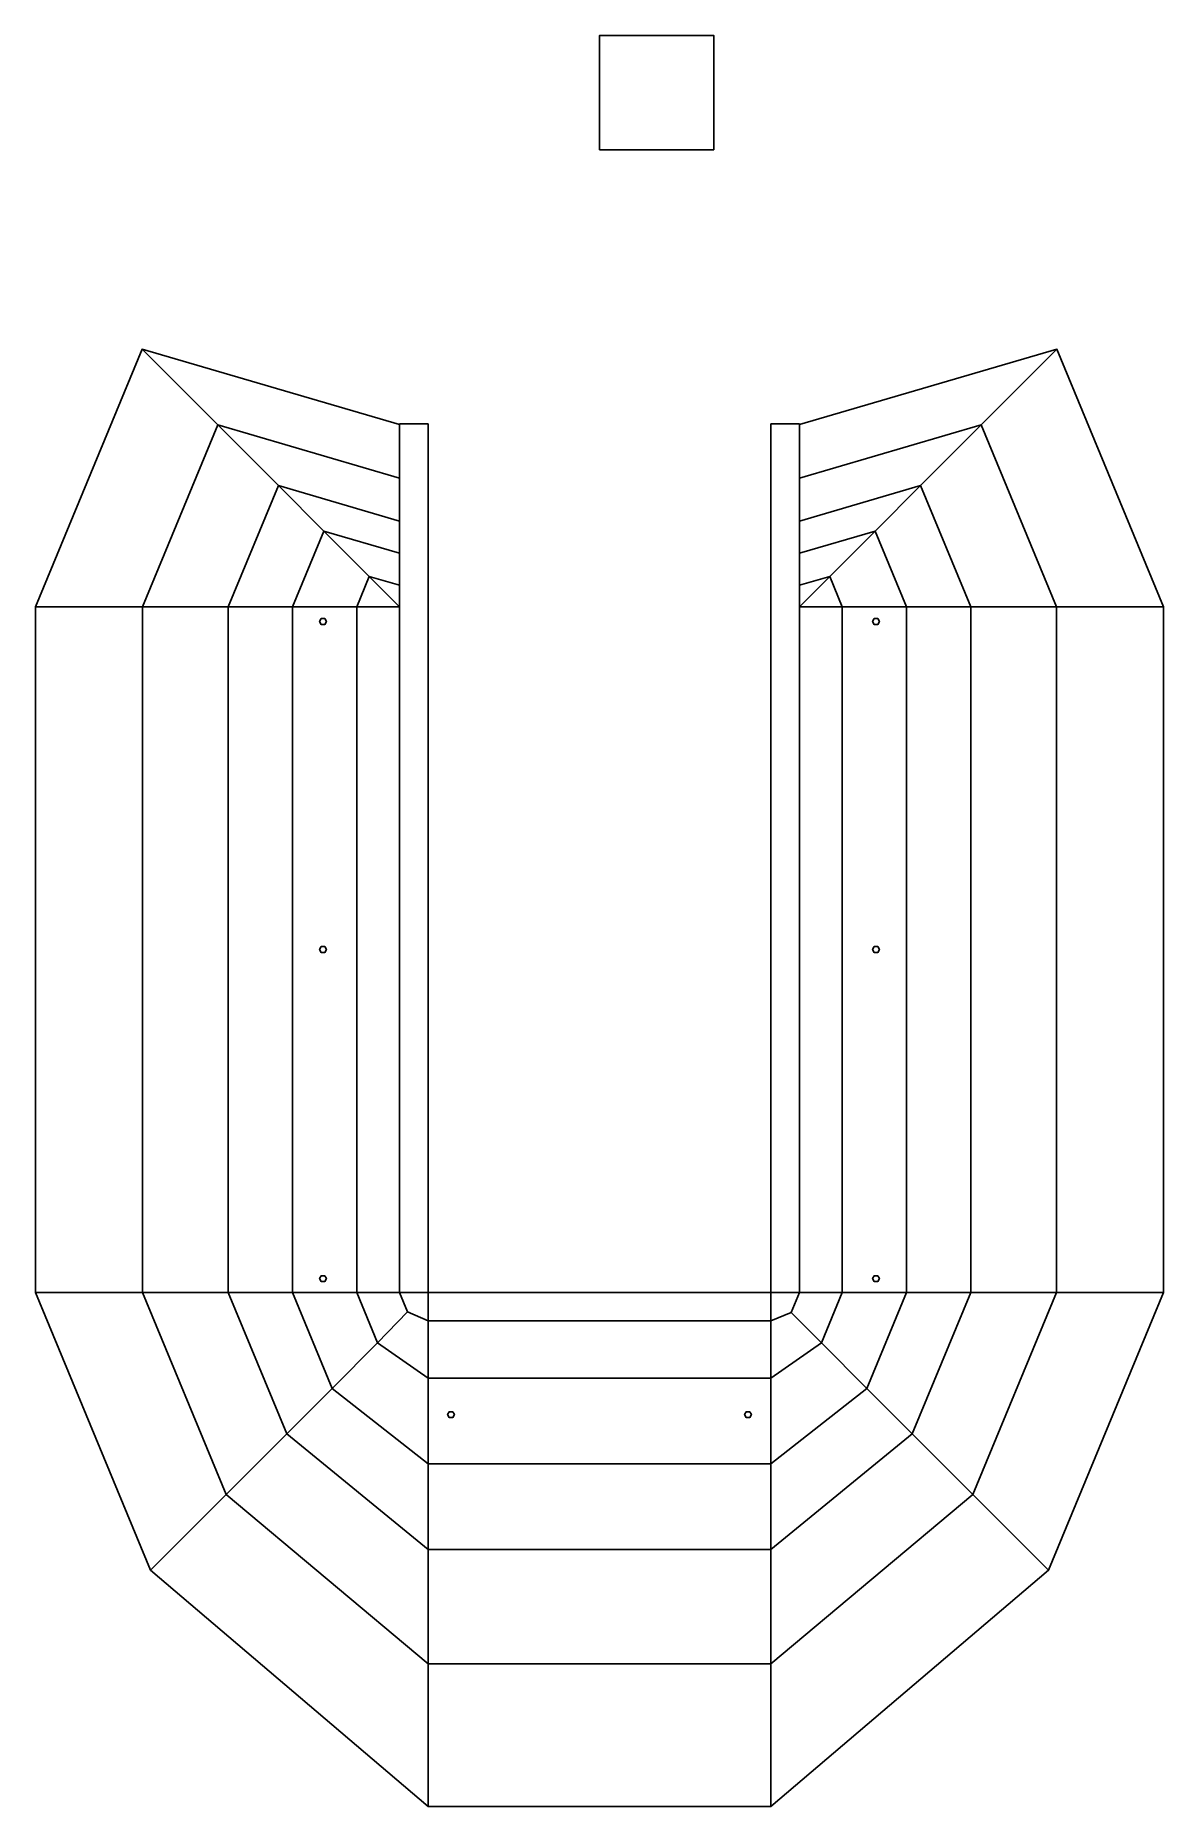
# Model space of a CAD drawing. Header units: millimetres. Extents: x -4.9 to 4.9, y -7.5 to 8.
import ezdxf

# ---------------------------------------------------------------- set-up
doc = ezdxf.new("R2010")
doc.units = ezdxf.units.MM
doc.layers.add('tent', color=3, linetype='Continuous')

msp = doc.modelspace()

# ---------------------------------------------------------------- linework, layer by layer
for points in [[(1, 8, -1), (1, 8, -2), (0, 8, -2), (0, 8, -1)], [(1, 8, -2), (1, 7, -2), (0, 7, -2), (0, 8, -2)], [(0, 8, -2), (0, 7, -2), (0, 7, -1), (0, 8, -1)], [(0, 8, -1), (0, 7, -1), (1, 7, -1), (1, 8, -1)], [(1, 7, -1), (1, 7, -2), (1, 8, -2), (1, 8, -1)], [(0, 7, -1), (0, 7, -2), (1, 7, -2), (1, 7, -1)], [(-4.938, 3), (-4, 3, 0.73), (-3.341, 4.591, 0.73), (-4.004, 5.254)], [(-4.004, 5.254), (-3.341, 4.591, 0.73), (-1.75, 4.125, 0.72), (-1.75, 4.594)], [(1.75, 4.594), (1.75, 4.125, 0.72), (3.341, 4.591, 0.73), (4.004, 5.254)], [(4.004, 5.254), (3.341, 4.591, 0.73), (4, 3, 0.73), (4.937, 3)], [(-4, 3, 0.73), (-3.25, 3, 1.562), (-2.811, 4.061, 1.562), (-3.341, 4.591, 0.73)], [(-3.341, 4.591, 0.73), (-2.811, 4.061, 1.562), (-1.75, 3.75, 1.41), (-1.75, 4.125, 0.72)], [(-1.5, 4.6, 1.75), (-1.75, 4.6, 1.75), (-1.75, -3, 1.75), (-1.5, -3, 1.75)], [(-1.5, 4.6, 1.75), (-1.5, 4.6), (-1.75, 4.6), (-1.75, 4.6, 1.75)], [(-1.75, 4.6, 1.75), (-1.75, 4.6), (-1.75, 4.594), (-1.75, 4.125, 0.72)], [(-1.75, 4.6, 1.75), (-1.75, 4.125, 0.72), (-1.75, 4.125, 0.72), (-1.75, 3.75, 1.41)], [(-1.75, 4.6, 1.75), (-1.75, 3.75, 1.41), (-1.75, 3.75, 1.41), (-1.75, 3.469, 1.75)], [(-1.5, -3, 1.75), (-1.5, -3), (-1.5, 4.6), (-1.5, 4.6, 1.75)], [(1.5, 4.6, 1.75), (1.5, 4.6), (1.5, -3), (1.5, -3, 1.75)], [(1.75, 4.6, 1.75), (1.5, 4.6, 1.75), (1.5, -3, 1.75), (1.75, -3, 1.75)], [(1.75, 4.6, 1.75), (1.75, 4.6), (1.5, 4.6), (1.5, 4.6, 1.75)], [(1.75, 4.125, 0.72), (1.75, 4.594), (1.75, 4.6), (1.75, 4.6, 1.75)], [(1.75, 3.75, 1.41), (1.75, 4.125, 0.72), (1.75, 4.6, 1.75), (1.75, 3.75, 1.41)], [(1.75, 3.469, 1.75), (1.75, 3.75, 1.41), (1.75, 4.6, 1.75), (1.75, 3.469, 1.75)], [(1.75, 4.125, 0.72), (1.75, 3.75, 1.41), (2.811, 4.061, 1.562), (3.341, 4.591, 0.73)], [(3.341, 4.591, 0.73), (2.811, 4.061, 1.562), (3.25, 3, 1.562), (4, 3, 0.73)], [(-3.25, 3, 1.562), (-2.688, 3, 1.938), (-2.413, 3.663, 1.938), (-2.811, 4.061, 1.562)], [(-2.811, 4.061, 1.562), (-2.413, 3.663, 1.938), (-1.75, 3.469, 1.75), (-1.75, 3.75, 1.41)], [(1.75, 3.75, 1.41), (1.75, 3.469, 1.75), (2.413, 3.663, 1.938), (2.811, 4.061, 1.562)], [(2.811, 4.061, 1.562), (2.413, 3.663, 1.938), (2.687, 3, 1.938), (3.25, 3, 1.563)], [(-2.688, 3, 1.938), (-2.125, 3, 1.938), (-2.015, 3.265, 1.938), (-2.413, 3.663, 1.938)], [(-2.413, 3.663, 1.938), (-2.015, 3.265, 1.938), (-1.75, 3.188, 1.75), (-1.75, 3.469, 1.75)], [(1.75, 3.469, 1.75), (1.75, 3.188, 1.75), (2.015, 3.265, 1.938), (2.413, 3.663, 1.938)], [(2.413, 3.663, 1.938), (2.015, 3.265, 1.938), (2.125, 3, 1.938), (2.687, 3, 1.938)], [(-2.125, 3, 1.938), (-1.75, 3, 1.75), (-1.75, 3, 1.75), (-2.015, 3.265, 1.938)], [(-2.015, 3.265, 1.938), (-1.75, 3, 1.75), (-1.75, 3, 1.75), (-1.75, 3.188, 1.75)], [(2.015, 3.265, 1.938), (1.75, 3, 1.75), (1.75, 3, 1.75), (2.125, 3, 1.938)], [(1.75, 3.188, 1.75), (1.75, 3, 1.75), (1.75, 3, 1.75), (2.015, 3.265, 1.938)], [(-4.938, -3), (-4, -3, 0.73), (-4, 3, 0.73), (-4.938, 3)], [(-4, -3, 0.73), (-3.25, -3, 1.562), (-3.25, 3, 1.562), (-4, 3, 0.73)], [(-3.25, -3, 1.562), (-2.688, -3, 1.938), (-2.688, 3, 1.938), (-3.25, 3, 1.562)], [(-2.688, -3, 1.938), (-2.125, -3, 1.938), (-2.125, 3, 1.938), (-2.688, 3, 1.938)], [(-2.125, -3, 1.938), (-1.75, -3, 1.75), (-1.75, 3, 1.75), (-2.125, 3, 1.938)], [(2.125, 3, 1.938), (1.75, 3, 1.75), (1.75, -3, 1.75), (2.125, -3, 1.938)], [(2.687, 3, 1.938), (2.125, 3, 1.938), (2.125, -3, 1.938), (2.687, -3, 1.938)], [(3.25, 3, 1.562), (2.687, 3, 1.938), (2.687, -3, 1.938), (3.25, -3, 1.562)], [(4, 3, 0.73), (3.25, 3, 1.562), (3.25, -3, 1.562), (4, -3, 0.73)], [(4.937, 3), (4, 3, 0.73), (4, -3, 0.73), (4.937, -3)], [(-3.931, -5.431), (-3.268, -4.768, 0.73), (-4, -3, 0.73), (-4.938, -3)], [(-3.268, -4.768, 0.73), (-2.737, -4.237, 1.562), (-3.25, -3, 1.562), (-4, -3, 0.73)], [(-2.737, -4.237, 1.562), (-2.34, -3.84, 1.938), (-2.688, -3, 1.938), (-3.25, -3, 1.562)], [(-2.34, -3.84, 1.938), (-1.942, -3.442, 1.938), (-2.125, -3, 1.938), (-2.688, -3, 1.938)], [(-1.942, -3.442, 1.938), (-1.68, -3.17, 1.75), (-1.75, -3, 1.75), (-2.125, -3, 1.938)], [(-1.5, -3.25, 1.75), (-1.5, -3, 1.75), (-1.75, -3, 1.75), (-1.68, -3.17, 1.75)], [(1.5, -3, 1.75), (1.5, -3), (-1.5, -3), (-1.5, -3, 1.75)], [(1.5, -3.25, 1.75), (1.5, -3, 1.75), (-1.5, -3, 1.75), (-1.5, -3.25, 1.75)], [(1.677, -3.177, 1.75), (1.75, -3, 1.75), (1.5, -3, 1.75), (1.5, -3.25, 1.75)], [(2.125, -3, 1.938), (1.75, -3, 1.75), (1.677, -3.177, 1.75), (1.942, -3.442, 1.938)], [(2.687, -3, 1.938), (2.125, -3, 1.938), (1.942, -3.442, 1.938), (2.34, -3.84, 1.938)], [(3.25, -3, 1.562), (2.687, -3, 1.938), (2.34, -3.84, 1.938), (2.737, -4.237, 1.562)], [(4, -3, 0.73), (3.25, -3, 1.562), (2.737, -4.237, 1.562), (3.268, -4.768, 0.73)], [(4.937, -3), (4, -3, 0.73), (3.268, -4.768, 0.73), (3.931, -5.431)], [(-1.5, -3.75, 2.25), (-1.5, -3.25, 1.75), (-1.68, -3.17, 1.75), (-1.942, -3.442, 1.938)], [(1.5, -3.75, 2.25), (1.5, -3.25, 1.75), (-1.5, -3.25, 1.75), (-1.5, -3.75, 2.25)], [(1.942, -3.442, 1.938), (1.677, -3.177, 1.75), (1.5, -3.25, 1.75), (1.5, -3.75, 2.25)], [(-1.5, -4.5, 2.25), (-1.5, -3.75, 2.25), (-1.942, -3.442, 1.938), (-2.34, -3.84, 1.938)], [(2.34, -3.84, 1.938), (1.942, -3.442, 1.938), (1.5, -3.75, 2.25), (1.5, -4.5, 2.25)], [(-1.5, -5.25, 1.75), (-1.5, -4.5, 2.25), (-2.34, -3.84, 1.938), (-2.737, -4.237, 1.562)], [(1.5, -4.5, 2.25), (1.5, -3.75, 2.25), (-1.5, -3.75, 2.25), (-1.5, -4.5, 2.25)], [(2.737, -4.237, 1.562), (2.34, -3.84, 1.938), (1.5, -4.5, 2.25), (1.5, -5.25, 1.75)], [(-1.5, -6.25, 0.75), (-1.5, -5.25, 1.75), (-2.737, -4.237, 1.562), (-3.268, -4.768, 0.73)], [(3.268, -4.768, 0.73), (2.737, -4.237, 1.562), (1.5, -5.25, 1.75), (1.5, -6.25, 0.75)], [(1.5, -5.25, 1.75), (1.5, -4.5, 2.25), (-1.5, -4.5, 2.25), (-1.5, -5.25, 1.75)], [(-1.5, -7.5), (-1.5, -6.25, 0.75), (-3.268, -4.768, 0.73), (-3.931, -5.431)], [(3.931, -5.431), (3.268, -4.768, 0.73), (1.5, -6.25, 0.75), (1.5, -7.5)], [(1.5, -6.25, 0.75), (1.5, -5.25, 1.75), (-1.5, -5.25, 1.75), (-1.5, -6.25, 0.75)], [(1.5, -7.5), (1.5, -6.25, 0.75), (-1.5, -6.25, 0.75), (-1.5, -7.5)]]:
    msp.add_3dface(points)
at = {"layer": 'tent'}
for points in [[(-2.435, 2.896, 1.93), (-2.45, 2.87, 1.93), (-2.45, 2.87, 4), (-2.435, 2.896, 4)], [(-2.45, 2.87, 1.93), (-2.435, 2.844, 1.93), (-2.435, 2.844, 4), (-2.45, 2.87, 4)], [(-2.405, 2.896, 1.93), (-2.435, 2.896, 1.93), (-2.435, 2.896, 4), (-2.405, 2.896, 4)], [(-2.435, 2.844, 1.93), (-2.405, 2.844, 1.93), (-2.405, 2.844, 4), (-2.435, 2.844, 4)], [(-2.39, 2.87, 1.93), (-2.405, 2.896, 1.93), (-2.405, 2.896, 4), (-2.39, 2.87, 4)], [(-2.405, 2.844, 1.93), (-2.39, 2.87, 1.93), (-2.39, 2.87, 4), (-2.405, 2.844, 4)], [(2.405, 2.896, 1.93), (2.39, 2.87, 1.93), (2.39, 2.87, 4), (2.405, 2.896, 4)], [(2.39, 2.87, 1.93), (2.405, 2.844, 1.93), (2.405, 2.844, 4), (2.39, 2.87, 4)], [(2.435, 2.896, 1.93), (2.405, 2.896, 1.93), (2.405, 2.896, 4), (2.435, 2.896, 4)], [(2.405, 2.844, 1.93), (2.435, 2.844, 1.93), (2.435, 2.844, 4), (2.405, 2.844, 4)], [(2.45, 2.87, 1.93), (2.435, 2.896, 1.93), (2.435, 2.896, 4), (2.45, 2.87, 4)], [(2.435, 2.844, 1.93), (2.45, 2.87, 1.93), (2.45, 2.87, 4), (2.435, 2.844, 4)], [(-2.435, 0.026, 1.93), (-2.45, 0, 1.93), (-2.45, 0, 4), (-2.435, 0.026, 4)], [(-2.45, 0, 1.93), (-2.435, -0.026, 1.93), (-2.435, -0.026, 4), (-2.45, 0, 4)], [(-2.405, 0.026, 1.93), (-2.435, 0.026, 1.93), (-2.435, 0.026, 4), (-2.405, 0.026, 4)], [(-2.39, 0, 1.93), (-2.405, 0.026, 1.93), (-2.405, 0.026, 4), (-2.39, 0, 4)], [(-2.405, -0.026, 1.93), (-2.39, 0, 1.93), (-2.39, 0, 4), (-2.405, -0.026, 4)], [(2.405, 0.026, 1.93), (2.39, 0, 1.93), (2.39, 0, 4), (2.405, 0.026, 4)], [(2.39, 0, 1.93), (2.405, -0.026, 1.93), (2.405, -0.026, 4), (2.39, 0, 4)], [(2.435, 0.026, 1.93), (2.405, 0.026, 1.93), (2.405, 0.026, 4), (2.435, 0.026, 4)], [(2.45, 0, 1.93), (2.435, 0.026, 1.93), (2.435, 0.026, 4), (2.45, 0, 4)], [(2.435, -0.026, 1.93), (2.45, 0, 1.93), (2.45, 0, 4), (2.435, -0.026, 4)], [(-2.435, -0.026, 1.93), (-2.405, -0.026, 1.93), (-2.405, -0.026, 4), (-2.435, -0.026, 4)], [(2.405, -0.026, 1.93), (2.435, -0.026, 1.93), (2.435, -0.026, 4), (2.405, -0.026, 4)], [(-2.435, -2.854, 1.93), (-2.45, -2.88, 1.93), (-2.45, -2.88, 4), (-2.435, -2.854, 4)], [(-2.45, -2.88, 1.93), (-2.435, -2.906, 1.93), (-2.435, -2.906, 4), (-2.45, -2.88, 4)], [(-2.405, -2.854, 1.93), (-2.435, -2.854, 1.93), (-2.435, -2.854, 4), (-2.405, -2.854, 4)], [(-2.435, -2.906, 1.93), (-2.405, -2.906, 1.93), (-2.405, -2.906, 4), (-2.435, -2.906, 4)], [(-2.39, -2.88, 1.93), (-2.405, -2.854, 1.93), (-2.405, -2.854, 4), (-2.39, -2.88, 4)], [(-2.405, -2.906, 1.93), (-2.39, -2.88, 1.93), (-2.39, -2.88, 4), (-2.405, -2.906, 4)], [(2.405, -2.854, 1.93), (2.39, -2.88, 1.93), (2.39, -2.88, 4), (2.405, -2.854, 4)], [(2.39, -2.88, 1.93), (2.405, -2.906, 1.93), (2.405, -2.906, 4), (2.39, -2.88, 4)], [(2.435, -2.854, 1.93), (2.405, -2.854, 1.93), (2.405, -2.854, 4), (2.435, -2.854, 4)], [(2.405, -2.906, 1.93), (2.435, -2.906, 1.93), (2.435, -2.906, 4), (2.405, -2.906, 4)], [(2.45, -2.88, 1.93), (2.435, -2.854, 1.93), (2.435, -2.854, 4), (2.45, -2.88, 4)], [(2.435, -2.906, 1.93), (2.45, -2.88, 1.93), (2.45, -2.88, 4), (2.435, -2.906, 4)], [(-1.315, -4.044, 2.25), (-1.33, -4.07, 2.25), (-1.33, -4.07, 4), (-1.315, -4.044, 4)], [(-1.33, -4.07, 2.25), (-1.315, -4.096, 2.25), (-1.315, -4.096, 4), (-1.33, -4.07, 4)], [(-1.285, -4.044, 2.25), (-1.315, -4.044, 2.25), (-1.315, -4.044, 4), (-1.285, -4.044, 4)], [(-1.315, -4.096, 2.25), (-1.285, -4.096, 2.25), (-1.285, -4.096, 4), (-1.315, -4.096, 4)], [(-1.27, -4.07, 2.25), (-1.285, -4.044, 2.25), (-1.285, -4.044, 4), (-1.27, -4.07, 4)], [(-1.285, -4.096, 2.25), (-1.27, -4.07, 2.25), (-1.27, -4.07, 4), (-1.285, -4.096, 4)], [(1.285, -4.044, 2.25), (1.27, -4.07, 2.25), (1.27, -4.07, 4), (1.285, -4.044, 4)], [(1.27, -4.07, 2.25), (1.285, -4.096, 2.25), (1.285, -4.096, 4), (1.27, -4.07, 4)], [(1.315, -4.044, 2.25), (1.285, -4.044, 2.25), (1.285, -4.044, 4), (1.315, -4.044, 4)], [(1.285, -4.096, 2.25), (1.315, -4.096, 2.25), (1.315, -4.096, 4), (1.285, -4.096, 4)], [(1.33, -4.07, 2.25), (1.315, -4.044, 2.25), (1.315, -4.044, 4), (1.33, -4.07, 4)], [(1.315, -4.096, 2.25), (1.33, -4.07, 2.25), (1.33, -4.07, 4), (1.315, -4.096, 4)]]:
    msp.add_3dface(points, dxfattribs=at)

doc.saveas('drawing.dxf')
